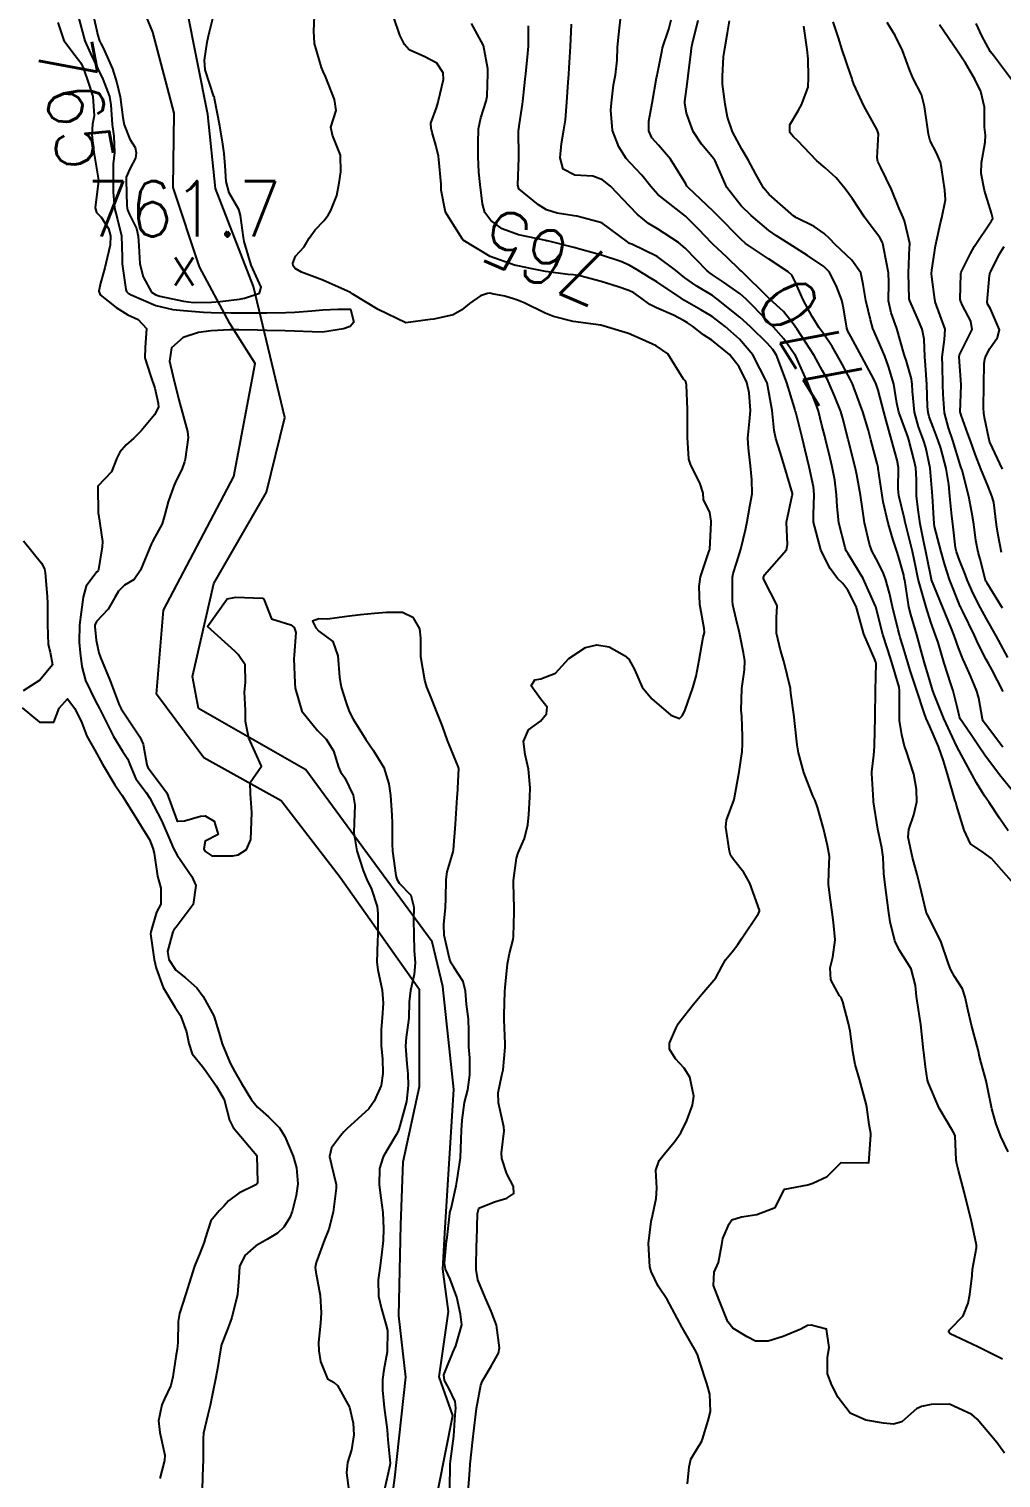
# Model space of a CAD drawing. Header units: metres. Extents: x 307586 to 320046, y 7427249 to 7434250.
# Drawn here: x 319058.8 to 319128.7, y 7429695.9 to 7429800.1 of the extents above; entities that cross this region are included whole.
import ezdxf
from ezdxf.enums import TextEntityAlignment as Align

# ---------------------------------------------------------------- set-up
doc = ezdxf.new("R2010")
doc.units = ezdxf.units.M
doc.header["$MEASUREMENT"] = 0
for name, color, linetype in [('Cotas', 45, 'Continuous'), ('Curvas de Nivel 1m', 11, 'Continuous'), ('Curvas de Nivel 5m', 15, 'Continuous'), ('Hidrografia', 140, 'Continuous'), ('Pontos Cotados', 45, 'Continuous')]:
    doc.layers.add(name, color=color, linetype=linetype)
doc.styles.add('Style-STANDARD', font='STANDARD.shx')

# ---------------------------------------------------------------- blocks, each defined once
blk = doc.blocks.new('ELVTXT_174')
at = {"layer": 'Pontos Cotados', "linetype": 'Continuous', "style": 'Style-STANDARD'}
for s, height, p in [('761.7', 4, (0, 4)), ('x', 3, (0, 0))]:
    blk.add_text(s, height=height, dxfattribs=at).set_placement(p, align=Align.MIDDLE_CENTER)

msp = doc.modelspace()

# ---------------------------------------------------------------- linework, layer by layer
at = {"layer": 'Curvas de Nivel 1m', "flags": 128}
for points, elevation in [([(319062.33, 7429801.08), (319062.83, 7429799.21), (319063.25, 7429798.3), (319063.78, 7429797.2), (319063.89, 7429796.95), (319064.14, 7429796.44), (319064.6, 7429795.19), (319064.7, 7429794.6), (319064.79, 7429793.18), (319064.93, 7429792.34), (319064.97, 7429791.18), (319064.88, 7429790.36), (319064.87, 7429789.18), (319064.88, 7429788.34), (319064.96, 7429787.18), (319065.19, 7429786.35), (319065.47, 7429785.18), (319065.51, 7429783.64), (319065.52, 7429783.17), (319065.79, 7429781.33), (319065.84, 7429781.17), (319065.95, 7429781.06), (319066.17, 7429780.94), (319067.94, 7429780.16), (319069.17, 7429779.89), (319069.93, 7429779.8), (319071.36, 7429779.68), (319071.93, 7429779.66), (319073.37, 7429779.64), (319073.93, 7429779.64), (319075.35, 7429779.64), (319075.93, 7429779.64), (319077.3, 7429779.66), (319077.93, 7429779.68), (319079.17, 7429779.78), (319079.94, 7429779.86), (319081.02, 7429779.91), (319081.94, 7429779.91), (319082.19, 7429778.98), (319081.92, 7429778.65), (319081.43, 7429778.5), (319079.92, 7429778.25), (319079.19, 7429778.28), (319077.92, 7429778.33), (319077.23, 7429778.35), (319075.92, 7429778.37), (319075.24, 7429778.39), (319073.92, 7429778.41), (319073.27, 7429778.43), (319071.92, 7429778.35), (319071.02, 7429778.22), (319069.91, 7429777.88), (319069.06, 7429777.13), (319068.92, 7429776.16), (319069.17, 7429775.13), (319069.6, 7429773.38), (319069.66, 7429773.12), (319069.85, 7429772.42), (319070.22, 7429771.12), (319070.27, 7429770.67), (319070.04, 7429769.12), (319070, 7429768.92), (319069.8, 7429768.38), (319069.38, 7429767.53), (319069.22, 7429767.13), (319068.84, 7429766.06), (319068.59, 7429765.13), (319068.4, 7429764.48), (319067.73, 7429763.25), (319067.7, 7429763.17), (319067.68, 7429763.14), (319067.64, 7429763.05), (319066.83, 7429761.15), (319066.39, 7429760.47), (319065.7, 7429760.06), (319065.25, 7429759.62), (319064.99, 7429759.18), (319064.51, 7429758.34), (319063.67, 7429757.45), (319063.56, 7429757.19), (319063.55, 7429757.08), (319063.65, 7429756.1), (319063.84, 7429755.19), (319063.96, 7429754.86), (319064.65, 7429753.18), (319065.31, 7429751.45), (319065.46, 7429751.17), (319065.59, 7429750.95), (319066.8, 7429749.15), (319067.03, 7429748.62), (319067.3, 7429747.14), (319067.36, 7429746.96), (319067.54, 7429746.73), (319068.74, 7429745.13), (319069.44, 7429743.17), (319069.46, 7429743.12), (319069.49, 7429743.08), (319070.01, 7429743.11), (319071.15, 7429743.45), (319071.5, 7429743.47), (319072.13, 7429743.08), (319072.43, 7429742.14), (319071.48, 7429741.66), (319071.4, 7429741.09), (319071.47, 7429740.94), (319071.96, 7429740.59), (319073.47, 7429740.6), (319073.85, 7429740.68), (319074.47, 7429741.06), (319074.78, 7429741.76), (319074.82, 7429743.06), (319074.84, 7429743.72), (319074.75, 7429745.06), (319074.72, 7429745.86), (319075.54, 7429747.05), (319074.63, 7429749.06), (319074.4, 7429750.25), (319074.39, 7429751.06), (319074.31, 7429752.36), (319074.4, 7429753.06), (319074.36, 7429754.34), (319073.87, 7429755.07), (319073.65, 7429755.3), (319071.66, 7429757.09), (319073.06, 7429759.08), (319073.57, 7429759.18), (319073.68, 7429759.19), (319075.62, 7429759.12), (319075.68, 7429759.08), (319075.7, 7429759.05), (319076.27, 7429757.65), (319077.66, 7429757.2), (319077.89, 7429757.02), (319078.02, 7429756.65), (319077.89, 7429755.02), (319077.87, 7429754.79), (319077.94, 7429753.02), (319077.96, 7429752.66), (319078.44, 7429751.01), (319079.57, 7429749.62), (319080.19, 7429748.99), (319080.71, 7429748.14), (319081.07, 7429746.98), (319081.21, 7429746.64), (319081.54, 7429746.2), (319082.13, 7429744.96), (319082.24, 7429744.23), (319082.21, 7429742.96), (319082.19, 7429742.25), (319082.39, 7429740.96), (319082.86, 7429739.55), (319083.1, 7429738.95), (319083.44, 7429738.21), (319083.85, 7429736.95), (319083.9, 7429736.46), (319083.9, 7429734.94), (319083.89, 7429734.45), (319083.84, 7429732.95), (319083.91, 7429732.4), (319084.21, 7429730.94), (319084.28, 7429730), (319084.21, 7429728.94), (319084.14, 7429728.12), (319084.15, 7429726.94), (319084.23, 7429726.01), (319084.27, 7429724.94), (319084.14, 7429724.07), (319083.63, 7429722.95), (319083.48, 7429722.72), (319083.25, 7429722.41), (319082.48, 7429721.72), (319081.68, 7429720.97), (319081.46, 7429720.74), (319081.23, 7429720.46), (319080.58, 7429719.61), (319080.44, 7429718.98), (319080.58, 7429718.36), (319080.9, 7429716.97), (319080.91, 7429716.7), (319080.7, 7429714.98), (319080.38, 7429713.75), (319080.08, 7429712.99), (319079.47, 7429711.35), (319079.4, 7429711), (319079.45, 7429710.65), (319079.75, 7429708.99), (319079.82, 7429707.74), (319079.78, 7429706.99), (319079.65, 7429705.59), (319079.67, 7429704.99), (319079.79, 7429704.23), (319080.28, 7429702.98), (319080.76, 7429702.72), (319081.01, 7429702.5), (319081.86, 7429700.96), (319082.13, 7429699.8), (319082.17, 7429698.96), (319082.02, 7429697.89), (319081.72, 7429696.96), (319081.66, 7429696.24), (319081.82, 7429694.96)], 764), ([(319063.42, 7429801.2), (319063.78, 7429799.58), (319063.9, 7429799.19), (319063.98, 7429799.01), (319064.16, 7429798.69), (319064.83, 7429797.18), (319065.13, 7429796.19), (319065.37, 7429795.18), (319065.58, 7429793.69), (319065.67, 7429793.17), (319066.08, 7429792.12), (319066.45, 7429791.53), (319066.53, 7429791.16), (319066.47, 7429790.77), (319066.06, 7429789.99), (319065.82, 7429789.4), (319065.8, 7429789.17), (319065.85, 7429787.35), (319065.87, 7429787.17), (319065.9, 7429787.05), (319066.02, 7429786.75), (319066.56, 7429785.71), (319066.68, 7429785.16), (319066.71, 7429784.45), (319066.8, 7429783.16), (319067.04, 7429782.23), (319067.63, 7429781.14), (319067.95, 7429780.93), (319068.23, 7429780.85), (319069.94, 7429780.47), (319070.66, 7429780.39), (319071.94, 7429780.42), (319072.57, 7429780.46), (319073.95, 7429780.63), (319074.32, 7429780.69), (319075.39, 7429781.06), (319075.52, 7429781.49), (319074.79, 7429783.06), (319074.29, 7429784.78), (319074.24, 7429785.07), (319074.02, 7429786.64), (319073.94, 7429786.99), (319073.9, 7429787.07), (319073.21, 7429788.26), (319073.01, 7429789.09), (319072.93, 7429790.22), (319072.85, 7429791.09), (319072.76, 7429791.77), (319072.54, 7429793.09), (319072.17, 7429795.05), (319072.16, 7429795.1), (319072.15, 7429795.13), (319072.12, 7429795.2), (319071.48, 7429797.11), (319071.44, 7429797.81), (319071.64, 7429799.11), (319071.73, 7429799.55), (319072.11, 7429801.1)], 763), ([(319090.39, 7429694.86), (319090.51, 7429696.43), (319090.54, 7429696.86), (319090.73, 7429698.62), (319090.75, 7429698.85), (319090.78, 7429699.04), (319090.99, 7429700.85), (319091.32, 7429702.53), (319091.44, 7429702.85), (319092.03, 7429703.84), (319092.57, 7429704.83), (319092.66, 7429705.22), (319092.43, 7429706.84), (319092.06, 7429707.85), (319091.63, 7429708.84), (319091.1, 7429710.11), (319090.97, 7429710.85), (319091.01, 7429712.73), (319091.02, 7429712.85), (319091.03, 7429712.96), (319091.06, 7429714.85), (319091.17, 7429715.27), (319092.29, 7429715.72), (319093.17, 7429715.99), (319093.69, 7429716.31), (319093.65, 7429716.83), (319093.19, 7429717.74), (319092.81, 7429718.83), (319092.8, 7429719.24), (319092.98, 7429720.83), (319092.96, 7429721.11), (319092.59, 7429722.84), (319092.55, 7429723.55), (319092.83, 7429724.83), (319092.91, 7429725.21), (319093.05, 7429726.83), (319093.06, 7429727.08), (319093, 7429728.83), (319093, 7429729.16), (319093.04, 7429730.83), (319093.05, 7429731.14), (319093.23, 7429732.83), (319093.25, 7429732.96), (319093.38, 7429733.58), (319093.64, 7429734.59), (319093.67, 7429734.83), (319093.71, 7429736.54), (319093.7, 7429736.83), (319093.65, 7429738.62), (319093.65, 7429738.83), (319093.87, 7429740.43), (319094, 7429740.82), (319094.46, 7429741.84), (319094.69, 7429742.82), (319094.76, 7429743.56), (319094.83, 7429744.82), (319094.86, 7429745.48), (319094.74, 7429746.82), (319094.49, 7429747.89), (319094.38, 7429748.82), (319094.74, 7429749.66), (319095.59, 7429750.29), (319096.03, 7429750.8), (319096.08, 7429751.28), (319095.6, 7429751.88), (319094.93, 7429752.82), (319095.19, 7429753.25), (319095.62, 7429753.33), (319096.69, 7429753.73), (319097.64, 7429754.78), (319098.84, 7429755.58), (319099.65, 7429755.78), (319100.53, 7429755.62), (319101.65, 7429755.01), (319101.96, 7429754.73), (319102.36, 7429754), (319102.91, 7429752.72), (319103.6, 7429751.89), (319104.98, 7429750.7), (319105.59, 7429750.48), (319105.81, 7429750.69), (319106.01, 7429751.1), (319106.55, 7429752.68), (319106.79, 7429753.51), (319107, 7429754.67), (319107.31, 7429756.31), (319107.4, 7429756.66), (319107.38, 7429756.95), (319107.07, 7429758.67), (319107.01, 7429759.97), (319107.1, 7429760.67), (319107.73, 7429762.52), (319107.77, 7429762.62), (319107.77, 7429762.66), (319107.88, 7429764.54), (319107.88, 7429764.66), (319107.77, 7429765.28), (319107.33, 7429766.22), (319107.29, 7429766.67), (319107.05, 7429767.42), (319106.4, 7429768.68), (319106.26, 7429769.13), (319106.16, 7429770.69), (319106.17, 7429771.02), (319106.18, 7429772.69), (319106.1, 7429774.47), (319106.06, 7429774.69), (319105.97, 7429774.77), (319105.88, 7429774.87), (319104.75, 7429776.7), (319103.91, 7429777.26), (319102.91, 7429777.72), (319101.92, 7429778.15), (319099.93, 7429778.76), (319097.94, 7429779.03), (319096.53, 7429779.39), (319095.94, 7429779.62), (319094.42, 7429780.35), (319093.95, 7429780.55), (319093.74, 7429780.63), (319093.03, 7429780.84), (319092.12, 7429781.02), (319091.95, 7429781.05), (319091.78, 7429781.04), (319091.28, 7429780.87), (319090.5, 7429780.32), (319089.94, 7429779.86), (319089.31, 7429779.51), (319087.93, 7429779.19), (319087.67, 7429779.16), (319085.92, 7429778.93), (319083.94, 7429779.88), (319082.1, 7429780.98), (319082.02, 7429781.05), (319081.95, 7429781.1), (319081.73, 7429781.21), (319079.96, 7429781.98), (319078.41, 7429782.57), (319077.97, 7429782.84), (319077.88, 7429782.93), (319077.82, 7429783.02), (319077.79, 7429783.21), (319077.98, 7429783.71), (319078.61, 7429784.4), (319078.97, 7429785.01), (319079.39, 7429785.62), (319080.02, 7429786.25), (319080.34, 7429786.67), (319080.52, 7429787), (319080.95, 7429788.08), (319081.12, 7429788.99), (319081.25, 7429789.79), (319081.23, 7429790.99), (319080.65, 7429792.43), (319080.53, 7429793), (319080.9, 7429794.2), (319080.8, 7429794.99), (319080.14, 7429796.64), (319079.98, 7429797), (319079.85, 7429797.29), (319079.35, 7429799.01), (319079.3, 7429799.89), (319079.36, 7429801.01)], 764), ([(319128.96, 7429697.65), (319128.42, 7429698.41), (319126.99, 7429700.09), (319126.61, 7429700.42), (319125, 7429701.16), (319123.69, 7429701.15), (319123, 7429700.99), (319122.64, 7429700.83), (319122.23, 7429700.48), (319121.58, 7429699.9), (319120.99, 7429699.73), (319120.27, 7429699.79), (319118.99, 7429700.02), (319117.88, 7429700.53), (319117, 7429701.64), (319116.54, 7429702.54), (319116.23, 7429703.35), (319116.25, 7429704.55), (319116.35, 7429705.25), (319116.17, 7429706.55), (319115.07, 7429706.85), (319114.81, 7429706.82), (319114.33, 7429706.57), (319113.06, 7429706.04), (319111.97, 7429705.69), (319111.05, 7429705.7), (319110.46, 7429706.02), (319109.44, 7429706.63), (319109.07, 7429707.09), (319108.46, 7429708.65), (319108.05, 7429709.7), (319108.08, 7429710.65), (319108.41, 7429711.36), (319108.63, 7429712.65), (319108.72, 7429713.07), (319109.16, 7429714.13), (319109.37, 7429714.42), (319110.05, 7429714.63), (319111.16, 7429714.8), (319112.47, 7429715.3), (319113.13, 7429716.59), (319113.15, 7429716.62), (319113.18, 7429716.63), (319114.82, 7429716.94), (319115.19, 7429717.05), (319116.22, 7429717.54), (319117.21, 7429718.54), (319119.21, 7429718.52), (319119.36, 7429720.52), (319119.35, 7429720.63), (319119.24, 7429721.28), (319119.06, 7429722.52), (319119.01, 7429722.77), (319118.53, 7429724.53), (319118.23, 7429725.59), (319118.06, 7429726.53), (319117.88, 7429727.98), (319117.76, 7429728.54), (319117.35, 7429730.1), (319117.22, 7429730.41), (319117.11, 7429730.54), (319116.49, 7429731.68), (319116.42, 7429732.55), (319116.62, 7429733.32), (319116.78, 7429734.55), (319116.67, 7429735.81), (319116.58, 7429736.55), (319116.42, 7429737.57), (319116.3, 7429738.56), (319116.34, 7429739.44), (319116.39, 7429740.56), (319116.25, 7429741.33), (319115.95, 7429742.56), (319115.52, 7429744.09), (319115.34, 7429744.57), (319115.19, 7429744.91), (319114.54, 7429746.58), (319114.15, 7429748), (319114.05, 7429748.59), (319113.86, 7429750.32), (319113.83, 7429750.59), (319113.61, 7429752.29), (319113.58, 7429752.59), (319113.57, 7429752.63), (319113.09, 7429754.6), (319112.86, 7429755.39), (319112.56, 7429756.6), (319112.57, 7429757.71), (319112.63, 7429758.6), (319111.71, 7429760.37), (319111.63, 7429760.53), (319111.63, 7429760.61), (319111.71, 7429760.8), (319113.29, 7429762.6), (319113.36, 7429762.98), (319113.28, 7429764.6), (319113.7, 7429766.51), (319113.72, 7429766.59), (319113.72, 7429766.66), (319113.15, 7429768.6), (319112.84, 7429769.62), (319112.52, 7429770.61), (319112.4, 7429771.18), (319112.25, 7429772.61), (319111.9, 7429774.6), (319111.9, 7429774.62), (319111.88, 7429774.66), (319110.88, 7429776.63), (319109.92, 7429777.75), (319108.89, 7429778.65), (319107.94, 7429779.37), (319107.14, 7429779.87), (319105.95, 7429780.54), (319105.71, 7429780.69), (319103.96, 7429781.86), (319103.44, 7429782.19), (319102.56, 7429782.73), (319101.98, 7429783.06), (319101.39, 7429783.34), (319099.99, 7429783.8), (319098.59, 7429784.18), (319098, 7429784.34), (319096.1, 7429784.81), (319096.02, 7429784.83), (319096, 7429784.83), (319095.98, 7429784.84), (319094.01, 7429785.24), (319092.84, 7429785.68), (319092.02, 7429786.29), (319091.6, 7429786.86), (319091.43, 7429787.47), (319091.27, 7429788.87), (319091.17, 7429789.76), (319091.12, 7429790.87), (319091.11, 7429791.84), (319091.15, 7429792.87), (319091.31, 7429793.67), (319091.7, 7429794.86), (319091.76, 7429795.23), (319091.82, 7429796.86), (319091.82, 7429797.19), (319091.5, 7429798.87), (319090.63, 7429800.44)], 766), ([(319128.83, 7429704.4), (319127.05, 7429705.28), (319125.43, 7429706.06), (319125.06, 7429706.23), (319124.97, 7429706.35), (319124.97, 7429706.44), (319125.01, 7429706.5), (319125.06, 7429706.55), (319125.99, 7429707.52), (319126.35, 7429708.43), (319126.47, 7429709.05), (319126.63, 7429710.42), (319126.67, 7429710.87), (319126.95, 7429712.42), (319126.95, 7429712.61), (319126.57, 7429714.43), (319126.29, 7429715.55), (319126.06, 7429716.44), (319125.67, 7429717.98), (319125.53, 7429718.45), (319125.49, 7429718.72), (319125.41, 7429720.45), (319125.37, 7429720.58), (319125.24, 7429720.8), (319124.26, 7429722.46), (319123.5, 7429724.25), (319123.44, 7429724.47), (319123.29, 7429725.42), (319123.17, 7429726.47), (319123.15, 7429726.63), (319122.95, 7429728.47), (319122.89, 7429728.92), (319122.65, 7429730.48), (319122.56, 7429731.28), (319122.26, 7429732.48), (319121.39, 7429733.83), (319121.08, 7429734.49), (319120.75, 7429735.84), (319120.64, 7429736.5), (319120.53, 7429737.41), (319120.38, 7429738.51), (319120.28, 7429739.32), (319120.23, 7429740.51), (319120.15, 7429741.18), (319119.87, 7429742.51), (319119.55, 7429744.49), (319119.55, 7429744.52), (319119.55, 7429744.55), (319119.53, 7429744.98), (319119.42, 7429746.52), (319119.43, 7429746.64), (319119.56, 7429747.84), (319119.62, 7429748.47), (319119.62, 7429748.52), (319119.61, 7429748.56), (319119.66, 7429750.52), (319119.66, 7429750.59), (319119.69, 7429752.52), (319119.74, 7429754.42), (319119.72, 7429754.52), (319119.7, 7429754.58), (319119.64, 7429754.71), (319118.86, 7429756.53), (319118.54, 7429757.67), (319118.3, 7429758.53), (319117.7, 7429759.71), (319117.33, 7429760.17), (319116.96, 7429760.55), (319116.42, 7429761.26), (319115.77, 7429762.57), (319115.73, 7429762.69), (319115.24, 7429764.58), (319115.23, 7429765.11), (319115.29, 7429766.57), (319115.23, 7429767.14), (319114.91, 7429768.58), (319114.63, 7429769.77), (319114.43, 7429770.58), (319113.95, 7429772.5), (319113.92, 7429772.59), (319113.86, 7429772.82), (319113.32, 7429774.6), (319112.94, 7429775.65), (319112.56, 7429776.61), (319112.31, 7429777.01), (319111.92, 7429777.44), (319110.7, 7429778.63), (319109.94, 7429779.33), (319108.29, 7429780.66), (319107.96, 7429780.89), (319106.85, 7429781.57), (319105.97, 7429782.16), (319105.3, 7429782.7), (319103.99, 7429783.7), (319102.17, 7429784.57), (319102, 7429784.64), (319101.86, 7429784.74), (319100.02, 7429786.11), (319098.21, 7429786.59), (319098.02, 7429786.62), (319097.89, 7429786.65), (319096.81, 7429786.8), (319096.03, 7429787.04), (319095.45, 7429787.4), (319094.05, 7429788.56), (319093.96, 7429788.83), (319094.04, 7429790.8), (319094.04, 7429790.83), (319094.03, 7429792.77), (319094.04, 7429792.83), (319094.05, 7429792.88), (319094.1, 7429793.24), (319094.31, 7429794.64), (319094.33, 7429794.83), (319094.51, 7429796.45), (319094.55, 7429796.83), (319094.7, 7429798.29), (319094.73, 7429798.82), (319094.74, 7429800.27)], 767), ([(319129.22, 7429719.31), (319128.71, 7429720.41), (319128.36, 7429721.29), (319128.05, 7429722.41), (319127.75, 7429723.94), (319127.65, 7429724.42), (319127.3, 7429725.7), (319127.14, 7429726.26), (319127.13, 7429726.42), (319127.08, 7429726.65), (319126.59, 7429728.43), (319126.35, 7429729.44), (319126.14, 7429730.44), (319125.95, 7429731.03), (319125.37, 7429731.91), (319125.08, 7429732.45), (319124.92, 7429732.91), (319124.38, 7429734.46), (319123.42, 7429736.35), (319123.36, 7429736.47), (319123.33, 7429736.56), (319122.89, 7429738.48), (319122.69, 7429739.25), (319122.34, 7429740.48), (319122.05, 7429741.93), (319122.08, 7429742.48), (319122.45, 7429743.54), (319122.66, 7429744.48), (319122.64, 7429745.37), (319122.44, 7429746.48), (319121.89, 7429748.17), (319121.77, 7429748.49), (319121.58, 7429749.29), (319121.42, 7429750.32), (319121.42, 7429750.49), (319121.42, 7429752.3), (319121.42, 7429752.49), (319121.39, 7429752.72), (319120.87, 7429754.5), (319120.57, 7429755.42), (319120.22, 7429756.51), (319119.71, 7429758.5), (319119.69, 7429758.56), (319118.8, 7429760.53), (319117.73, 7429762.32), (319117.64, 7429762.45), (319117.59, 7429762.54), (319117.52, 7429762.76), (319117.06, 7429764.55), (319116.93, 7429765.71), (319116.89, 7429766.55), (319116.76, 7429767.6), (319116.57, 7429768.56), (319116.44, 7429769.18), (319116.09, 7429770.57), (319116.04, 7429770.77), (319115.84, 7429771.56), (319115.58, 7429772.57), (319115.45, 7429772.99), (319114.82, 7429774.58), (319113.96, 7429776.53), (319113.93, 7429776.59), (319113.9, 7429776.63), (319113.09, 7429777.77), (319112.36, 7429778.61), (319112.15, 7429778.83), (319111.94, 7429779.05), (319110.37, 7429780.64), (319109.96, 7429781.01), (319108.77, 7429781.85), (319107.97, 7429782.38), (319107.8, 7429782.49), (319107.59, 7429782.67), (319106, 7429784.29), (319105.53, 7429784.69), (319104.01, 7429785.68), (319103.36, 7429786.06), (319102.55, 7429786.73), (319102.03, 7429787.3), (319100.64, 7429788.75), (319100.06, 7429789.2), (319099.37, 7429789.46), (319098.06, 7429789.55), (319097.24, 7429789.97), (319097.02, 7429790.8), (319097.11, 7429791.82), (319097.27, 7429792.79), (319097.39, 7429793.51), (319097.5, 7429794.79), (319097.58, 7429796.24), (319097.63, 7429796.79), (319097.66, 7429797.27), (319097.76, 7429798.79), (319097.82, 7429800.41)], 768), ([(319129.46, 7429738.78), (319128.03, 7429740.41), (319127.48, 7429740.82), (319126.52, 7429741.47), (319126.07, 7429742.44), (319125.52, 7429744.25), (319125.46, 7429744.45), (319125.43, 7429744.55), (319124.86, 7429746.46), (319124.58, 7429747.43), (319124.22, 7429748.46), (319123.59, 7429749.9), (319123.34, 7429750.47), (319123.2, 7429750.87), (319122.66, 7429752.48), (319122.19, 7429753.93), (319122.02, 7429754.49), (319121.66, 7429755.7), (319121.47, 7429756.3), (319121.41, 7429756.49), (319121.31, 7429756.85), (319120.91, 7429758.5), (319120.69, 7429759.49), (319120.41, 7429760.51), (319120.22, 7429761.01), (319119.73, 7429761.95), (319119.43, 7429762.52), (319119.25, 7429763.01), (319118.91, 7429764.53), (319118.76, 7429765.54), (319118.61, 7429766.53), (319118.35, 7429767.99), (319118.23, 7429768.54), (319117.83, 7429770.16), (319117.75, 7429770.46), (319117.73, 7429770.54), (319117.35, 7429772.05), (319117.19, 7429772.55), (319116.75, 7429773.68), (319116.37, 7429774.56), (319116.21, 7429774.89), (319115.89, 7429775.48), (319115.27, 7429776.58), (319114.03, 7429778.49), (319113.97, 7429778.59), (319113.93, 7429778.64), (319113.07, 7429779.73), (319112.1, 7429780.62), (319112.03, 7429780.69), (319111.95, 7429780.78), (319110.06, 7429782.64), (319109.97, 7429782.72), (319108.99, 7429783.65), (319108, 7429784.59), (319107.93, 7429784.66), (319106.98, 7429785.64), (319106.02, 7429786.59), (319105.91, 7429786.69), (319104.04, 7429788.16), (319103.53, 7429788.72), (319102.88, 7429789.55), (319102.07, 7429790.4), (319101.77, 7429790.74), (319101.24, 7429791.59), (319100.77, 7429792.75), (319100.65, 7429794.22), (319100.71, 7429794.75), (319100.86, 7429796.03), (319100.99, 7429796.75), (319101.11, 7429797.8), (319101.15, 7429798.75), (319101.24, 7429799.69), (319101.35, 7429800.75)], 769), ([(319129.53, 7429745.28), (319128.6, 7429746.41), (319127.56, 7429747.83), (319127.15, 7429748.43), (319126.51, 7429749.36), (319125.79, 7429750.45), (319125.73, 7429750.58), (319125.6, 7429751.11), (319125.27, 7429752.45), (319125.11, 7429752.96), (319124.62, 7429754.46), (319124.19, 7429755.94), (319124.01, 7429756.47), (319123.68, 7429757.4), (319123.33, 7429758.47), (319123.18, 7429758.99), (319122.77, 7429760.48), (319122.58, 7429761.34), (319122.34, 7429762.49), (319121.86, 7429764.4), (319121.84, 7429764.5), (319121.83, 7429764.56), (319121.77, 7429764.83), (319121.37, 7429766.5), (319121.31, 7429766.98), (319121.35, 7429768.5), (319121.26, 7429769.06), (319120.85, 7429770.51), (319120.46, 7429771.9), (319120.29, 7429772.52), (319119.88, 7429774.08), (319119.73, 7429774.52), (319119.59, 7429774.82), (319118.69, 7429776.53), (319117.92, 7429777.95), (319117.71, 7429778.32), (319117.63, 7429778.54), (319117.4, 7429780), (319117.26, 7429780.55), (319116.9, 7429781.49), (319116.38, 7429782.56), (319115.98, 7429782.97), (319114.8, 7429783.77), (319114, 7429784.28), (319113.49, 7429784.6), (319112.57, 7429785.17), (319112.01, 7429785.56), (319110.74, 7429786.63), (319110.03, 7429787.33), (319109.01, 7429788.65), (319108.15, 7429790.58), (319108.12, 7429790.66), (319108.07, 7429790.72), (319107.19, 7429791.78), (319106.59, 7429792.68), (319106.11, 7429794), (319105.98, 7429794.69), (319105.98, 7429794.83), (319106.14, 7429796.08), (319106.21, 7429796.69), (319106.43, 7429798.43), (319106.46, 7429798.69), (319106.53, 7429799.04), (319106.93, 7429800.68)], 771), ([(319128.85, 7429748.41), (319127.59, 7429750.07), (319127.44, 7429750.27), (319127.38, 7429750.42), (319127.11, 7429751.93), (319126.98, 7429752.43), (319126.52, 7429753.55), (319126.11, 7429754.44), (319125.96, 7429754.76), (319125.65, 7429755.55), (319125.34, 7429756.45), (319125.14, 7429756.99), (319124.54, 7429758.46), (319123.71, 7429760.44), (319123.71, 7429760.47), (319123.39, 7429762.13), (319123.32, 7429762.48), (319123.18, 7429763.04), (319122.91, 7429764.48), (319122.76, 7429765.47), (319122.65, 7429766.49), (319122.63, 7429767.66), (319122.59, 7429768.49), (319122.45, 7429769.13), (319122.09, 7429770.5), (319122.03, 7429770.69), (319121.84, 7429771.2), (319121.37, 7429772.5), (319121.22, 7429773.15), (319121, 7429774.51), (319120.63, 7429775.78), (319120.35, 7429776.52), (319119.92, 7429777.53), (319119.5, 7429778.52), (319119.32, 7429779.14), (319118.99, 7429780.53), (319118.8, 7429781.69), (319118.64, 7429782.53), (319117.99, 7429783.43), (319116.79, 7429784.56), (319116.4, 7429784.96), (319116.01, 7429785.34), (319115.29, 7429785.85), (319114.02, 7429786.47), (319113.94, 7429786.51), (319113.82, 7429786.59), (319112.05, 7429788.14), (319111.64, 7429788.62), (319111.08, 7429789.62), (319110.54, 7429790.64), (319110.08, 7429791.41), (319109.41, 7429792.65), (319109.04, 7429793.72), (319108.89, 7429794.65), (319108.7, 7429796.09), (319108.68, 7429796.65), (319108.76, 7429798.06), (319108.85, 7429798.65), (319109.06, 7429799.77), (319109.18, 7429800.65)], 772), ([(319128.87, 7429752.41), (319128.06, 7429754), (319127.82, 7429754.42), (319127.65, 7429754.72), (319127.08, 7429755.85), (319126.8, 7429756.43), (319125.96, 7429758.17), (319125.82, 7429758.45), (319125.78, 7429758.53), (319125.7, 7429758.71), (319125.02, 7429760.46), (319124.68, 7429761.51), (319124.41, 7429762.46), (319123.94, 7429764.28), (319123.92, 7429764.47), (319123.78, 7429766.47), (319123.63, 7429768.47), (319123.3, 7429769.95), (319123.14, 7429770.48), (319122.79, 7429771.44), (319122.5, 7429772.49), (319122.35, 7429774.02), (319122.33, 7429774.49), (319122.28, 7429774.89), (319121.9, 7429776.24), (319121.81, 7429776.5), (319121.76, 7429776.64), (319121.22, 7429778.51), (319120.82, 7429779.64), (319120.62, 7429780.51), (319120.66, 7429781.82), (319120.63, 7429782.51), (319120.28, 7429784.24), (319120.24, 7429784.52), (319120.2, 7429784.71), (319120.01, 7429785.06), (319119.37, 7429785.88), (319118.91, 7429786.53), (319118.04, 7429787.83), (319117.52, 7429788.55), (319116.86, 7429789.36), (319116.07, 7429790.08), (319115.47, 7429790.58), (319114.09, 7429792.03), (319113.8, 7429792.31), (319113.54, 7429792.6), (319113.54, 7429793.16), (319114.12, 7429794.17), (319114.27, 7429794.44), (319114.36, 7429794.59), (319114.84, 7429795.88), (319114.87, 7429796.58), (319114.84, 7429797.9), (319114.77, 7429798.58), (319114.53, 7429800.25)], 773), ([(319129.2, 7429754.85), (319128.37, 7429756.41), (319127.68, 7429757.63), (319127.24, 7429758.43), (319126.72, 7429759.45), (319126.29, 7429760.44), (319126.13, 7429760.86), (319125.73, 7429761.86), (319125.52, 7429762.45), (319125.45, 7429762.74), (319125.25, 7429764.46), (319125.19, 7429765.03), (319125.04, 7429766.46), (319124.97, 7429767.29), (319124.77, 7429768.46), (319124.38, 7429769.91), (319124.19, 7429770.47), (319123.84, 7429771.42), (319123.55, 7429772.17), (319123.47, 7429772.48), (319123.42, 7429772.91), (319123.38, 7429774.48), (319123.29, 7429775.87), (319123.24, 7429776.48), (319123.19, 7429777.75), (319123.05, 7429778.48), (319122.72, 7429779.27), (319122.16, 7429780.5), (319122.12, 7429780.66), (319122.06, 7429782.5), (319122.14, 7429784.36), (319122.15, 7429784.5), (319122.15, 7429784.64), (319122.01, 7429785.25), (319121.77, 7429786.25), (319121.67, 7429786.5), (319121.39, 7429787.15), (319120.84, 7429788.51), (319120.07, 7429790.09), (319119.87, 7429790.52), (319119.82, 7429790.78), (319119.9, 7429792.52), (319119.81, 7429792.81), (319118.85, 7429794.53), (319118.14, 7429796.09), (319118.02, 7429796.42), (319117.98, 7429796.54), (319117.89, 7429796.8), (319117.29, 7429798.55), (319117.03, 7429799.41), (319116.64, 7429800.56)], 774), ([(319128.75, 7429762.41), (319128.51, 7429763.65), (319128.4, 7429764.41), (319128.19, 7429766.01), (319128.09, 7429766.42), (319127.79, 7429767.15), (319127.27, 7429768.43), (319126.86, 7429769.47), (319126.51, 7429770.44), (319126.34, 7429770.95), (319125.85, 7429772.28), (319125.8, 7429772.45), (319125.79, 7429772.51), (319125.84, 7429774.45), (319125.84, 7429774.49), (319125.7, 7429776.45), (319125.73, 7429776.63), (319125.91, 7429776.96), (319126.64, 7429778.44), (319126.55, 7429779.05), (319125.95, 7429780.17), (319125.83, 7429780.45), (319125.79, 7429780.61), (319125.83, 7429782.45), (319125.86, 7429782.57), (319125.98, 7429782.8), (319126.52, 7429783.91), (319126.81, 7429784.44), (319128.02, 7429786.26), (319128.09, 7429786.35), (319128.12, 7429786.42), (319128.03, 7429786.8), (319127.53, 7429788.43), (319127.29, 7429789.66), (319127.31, 7429790.43), (319127.58, 7429791.92), (319127.59, 7429792.43), (319127.54, 7429792.99), (319127.53, 7429794.43), (319127.26, 7429795.56), (319126.84, 7429796.44), (319126.16, 7429797.59), (319125.58, 7429798.46), (319124.3, 7429800.36)], 776), ([(319129.48, 7429796.41), (319128.17, 7429798.14), (319127.97, 7429798.42), (319127.33, 7429799.57), (319126.94, 7429800.44)], 777), ([(319128.82, 7429768.41), (319127.91, 7429770.34), (319127.88, 7429770.42), (319127.83, 7429770.62), (319127.54, 7429772.12), (319127.49, 7429772.43), (319127.46, 7429772.82), (319127.49, 7429774.43), (319127.5, 7429776.02), (319127.57, 7429776.43), (319127.91, 7429777.07), (319128.47, 7429777.87), (319128.6, 7429778.41), (319127.95, 7429779.92), (319127.76, 7429780.23), (319127.72, 7429780.42), (319127.89, 7429782.33), (319127.9, 7429782.42), (319127.92, 7429782.48), (319127.98, 7429782.61), (319128.58, 7429783.83), (319128.95, 7429784.41)], 777), ([(319058.43, 7429763.25), (319059.72, 7429761.65), (319059.94, 7429761.24), (319059.99, 7429760.95), (319060.13, 7429759.24), (319060.14, 7429758.77), (319060.14, 7429757.24), (319060.21, 7429755.79), (319060.34, 7429755.23), (319060.52, 7429754.33), (319059.61, 7429753.24), (319058.41, 7429752.45)], 766), ([(319089.08, 7429695.03), (319089.11, 7429696.88), (319089.13, 7429697.06), (319089.36, 7429698.87), (319089.47, 7429700.39), (319089.51, 7429700.87), (319089.47, 7429701.35), (319089.01, 7429702.32), (319088.69, 7429702.88), (319088.64, 7429703.27), (319089.03, 7429704.24), (319089.22, 7429704.69), (319089.3, 7429704.88), (319089.52, 7429705.35), (319089.94, 7429706.87), (319089.85, 7429707.65), (319089.58, 7429708.87), (319089.1, 7429710.16), (319088.76, 7429710.88), (319088.7, 7429711.3), (319088.85, 7429712.88), (319088.88, 7429713.14), (319089.08, 7429714.88), (319089.09, 7429714.95), (319089.17, 7429715.23), (319089.53, 7429716.87), (319089.61, 7429717.3), (319089.84, 7429718.87), (319089.9, 7429720.19), (319089.93, 7429720.87), (319089.97, 7429721.6), (319090.14, 7429722.87), (319090.37, 7429723.76), (319090.51, 7429724.86), (319090.51, 7429726.07), (319090.44, 7429726.86), (319090.45, 7429728), (319090.42, 7429728.86), (319090.27, 7429729.93), (319090.22, 7429730.87), (319090.05, 7429731.56), (319089.37, 7429732.59), (319089.17, 7429732.88), (319089.05, 7429733.21), (319088.68, 7429734.89), (319088.64, 7429735.66), (319088.76, 7429736.89), (319088.79, 7429737.53), (319088.81, 7429738.89), (319088.89, 7429739.44), (319089.31, 7429740.88), (319089.34, 7429741.02), (319089.49, 7429742.88), (319089.61, 7429744.79), (319089.62, 7429744.88), (319089.63, 7429744.98), (319089.72, 7429746.88), (319089.68, 7429747.02), (319089.55, 7429747.3), (319088.91, 7429748.89), (319088.56, 7429749.91), (319088.18, 7429750.89), (319087.61, 7429752.26), (319087.43, 7429752.72), (319087.38, 7429752.9), (319087.29, 7429753.23), (319086.99, 7429754.91), (319087, 7429756.25), (319086.93, 7429756.91), (319086.46, 7429757.71), (319085.67, 7429758.09), (319084.52, 7429758.1), (319083.67, 7429758.03), (319082.65, 7429757.93), (319081.67, 7429757.8), (319080.29, 7429757.61), (319079.67, 7429757.63), (319079.21, 7429757.46), (319079.45, 7429757), (319079.66, 7429756.76), (319080.67, 7429756), (319081.03, 7429754.98), (319081.15, 7429753.44), (319081.21, 7429752.98), (319081.29, 7429752.66), (319081.6, 7429751.68), (319081.84, 7429750.97), (319082.12, 7429750.43), (319083.04, 7429748.96), (319083.56, 7429748.19), (319084.34, 7429746.94), (319084.7, 7429745.77), (319084.81, 7429744.94), (319084.91, 7429743.53), (319084.93, 7429742.94), (319084.94, 7429741.47), (319084.97, 7429740.94), (319085.19, 7429739.19), (319085.26, 7429738.93), (319085.44, 7429738.63), (319086.27, 7429737.76), (319086.49, 7429736.91), (319086.47, 7429735.97), (319086.49, 7429734.91), (319086.52, 7429733.78), (319086.58, 7429732.91), (319086.52, 7429732.07), (319086.25, 7429730.92), (319086.16, 7429730.09), (319086.14, 7429728.92), (319085.94, 7429727.55), (319085.9, 7429726.92), (319086, 7429725.63), (319086.06, 7429724.92), (319086.09, 7429724.09), (319085.97, 7429722.92), (319085.48, 7429721.17), (319085.42, 7429720.93), (319085.37, 7429720.79), (319085.23, 7429720.53), (319084.63, 7429719.52), (319084.29, 7429718.94), (319084.03, 7429718.11), (319084, 7429716.94), (319084.11, 7429716), (319084.26, 7429714.94), (319084.32, 7429713.77), (319084.28, 7429712.94), (319084.18, 7429711.88), (319084.05, 7429710.94), (319083.94, 7429710.1), (319083.96, 7429708.94), (319084.16, 7429708.02), (319084.49, 7429706.93), (319084.59, 7429706.46), (319084.57, 7429704.93), (319084.33, 7429703.63), (319084.23, 7429702.93), (319084.24, 7429702.17), (319084.36, 7429700.93), (319084.58, 7429699.31), (319084.61, 7429698.93), (319084.63, 7429698.6), (319084.78, 7429696.92), (319084.77, 7429696.75), (319084.37, 7429694.93)], 763), ([(319058.32, 7429751.25), (319059.58, 7429750.22), (319060.6, 7429750.21), (319060.98, 7429751.22), (319061.6, 7429751.88), (319062.12, 7429751.2), (319062.61, 7429750.16), (319062.98, 7429749.2), (319063.55, 7429748.2), (319064.1, 7429747.18), (319065, 7429745.71), (319065.36, 7429745.17), (319065.52, 7429744.94), (319066.62, 7429743.15), (319066.95, 7429742.61), (319067.48, 7429741.76), (319067.73, 7429741.14), (319067.82, 7429740.78), (319068.07, 7429739.13), (319068.29, 7429738.28), (319068.29, 7429737.13), (319068, 7429736.55), (319067.57, 7429735.14), (319067.56, 7429734.98), (319067.81, 7429733.14), (319067.97, 7429732.53), (319068.48, 7429731.13), (319069.33, 7429729.68), (319069.71, 7429729.11), (319070.15, 7429727.95), (319070.31, 7429727.1), (319070.56, 7429726.36), (319071.29, 7429725.44), (319071.56, 7429725.09), (319072.28, 7429724.06), (319072.86, 7429723.07), (319073.24, 7429721.58), (319073.5, 7429721.07), (319075.2, 7429719.05), (319075.25, 7429717.11), (319075.24, 7429717.05), (319075.18, 7429716.96), (319073.91, 7429716.33), (319073.17, 7429715.79), (319072.83, 7429715.41), (319072.5, 7429715.08), (319071.89, 7429714.34), (319071.48, 7429713.09), (319071.41, 7429712.81), (319071.12, 7429712.08), (319070.72, 7429711.1), (319070.34, 7429709.86), (319070.1, 7429709.1), (319069.65, 7429707.69), (319069.55, 7429707.11), (319069.52, 7429705.59), (319069.47, 7429705.11), (319069.41, 7429704.74), (319069.17, 7429703.12), (319069.01, 7429702.5), (319068.57, 7429701.56), (319068.37, 7429701.13), (319068.13, 7429699.97), (319068.24, 7429699.13), (319068.58, 7429697.49), (319068.57, 7429697.12), (319068.24, 7429695.82)], 766)]:
    msp.add_lwpolyline(points, dxfattribs=dict(at, elevation=elevation))
at = {"layer": 'Curvas de Nivel 5m', "flags": 128}
for points, elevation in [([(319106.16, 7429695.44), (319106.29, 7429696.67), (319106.41, 7429697.2), (319106.96, 7429698.12), (319107.18, 7429698.45), (319107.26, 7429698.66), (319107.66, 7429699.98), (319107.83, 7429700.65), (319107.77, 7429701.88), (319107.56, 7429702.65), (319107.04, 7429704.27), (319106.92, 7429704.66), (319106.79, 7429704.92), (319105.78, 7429706.67), (319105.08, 7429708.03), (319104.71, 7429708.69), (319104.07, 7429709.66), (319103.55, 7429710.7), (319103.46, 7429711.05), (319103.36, 7429712.71), (319103.55, 7429714.31), (319103.65, 7429714.71), (319103.93, 7429715.95), (319103.96, 7429716.7), (319103.9, 7429718), (319104.13, 7429718.7), (319104.62, 7429719.29), (319105.23, 7429720.03), (319105.7, 7429720.68), (319106.12, 7429721.56), (319106.54, 7429722.67), (319106.62, 7429723.31), (319106.33, 7429724.67), (319105.93, 7429725.32), (319105.3, 7429726.01), (319104.87, 7429726.69), (319104.87, 7429727.13), (319105.33, 7429728.17), (319105.5, 7429728.52), (319105.62, 7429728.69), (319106.6, 7429729.93), (319107.21, 7429730.66), (319107.35, 7429730.81), (319108.2, 7429731.82), (319108.65, 7429732.65), (319108.91, 7429733.12), (319109.39, 7429733.69), (319109.8, 7429734.23), (319110.05, 7429734.63), (319111.27, 7429736.46), (319111.34, 7429736.61), (319111.35, 7429736.68), (319110.66, 7429738.62), (319110.23, 7429739.39), (319109.47, 7429740.33), (319109.26, 7429740.64), (319109.19, 7429740.93), (319108.94, 7429742.65), (319108.98, 7429743.16), (319109.52, 7429744.64), (319109.89, 7429746.63), (319110.1, 7429748.09), (319110.13, 7429748.63), (319110.13, 7429749.18), (319110.07, 7429750.63), (319110.04, 7429751.08), (319110.07, 7429752.63), (319110.28, 7429753.98), (319110.3, 7429754.63), (319110.21, 7429755.19), (319109.92, 7429756.64), (319109.68, 7429757.61), (319109.43, 7429758.64), (319109.4, 7429758.94), (319109.41, 7429760.64), (319109.45, 7429760.91), (319109.72, 7429761.71), (319110.01, 7429762.64), (319110.35, 7429764.03), (319110.47, 7429764.63), (319110.66, 7429765.75), (319110.81, 7429766.63), (319110.8, 7429767.63), (319110.7, 7429768.63), (319110.56, 7429769.9), (319110.52, 7429770.63), (319110.64, 7429771.83), (319110.7, 7429772.63), (319110.61, 7429773.89), (319110.43, 7429774.63), (319109.89, 7429775.77), (319109.2, 7429776.65), (319107.92, 7429777.67), (319107.32, 7429778.06), (319106.53, 7429778.68), (319106.17, 7429778.93), (319105.94, 7429779.06), (319105.17, 7429779.47), (319103.95, 7429780.01), (319103.47, 7429780.24), (319102.81, 7429780.73), (319102.31, 7429781.09), (319101.96, 7429781.26), (319101.19, 7429781.52), (319099.96, 7429781.9), (319098.44, 7429782.31), (319097.97, 7429782.37), (319097.58, 7429782.4), (319095.97, 7429782.62), (319094.88, 7429782.82), (319093.98, 7429783.02), (319093.74, 7429783.07), (319091.99, 7429783.69), (319090.05, 7429784.88), (319090, 7429784.93), (319088.77, 7429786.89), (319088.47, 7429788.47), (319088.45, 7429788.9), (319088.3, 7429790.67), (319088.27, 7429790.9), (319088.08, 7429791.71), (319087.81, 7429792.62), (319087.73, 7429792.91), (319087.71, 7429793.29), (319088.12, 7429794.38), (319088.24, 7429794.78), (319088.26, 7429794.9), (319088.63, 7429796.41), (319088.6, 7429796.9), (319088.15, 7429797.59), (319087.28, 7429798.04), (319086.16, 7429798.55), (319085.82, 7429798.93), (319085.49, 7429799.62), (319085.04, 7429800.94)], 765), ([(319060.89, 7429800.53), (319061.32, 7429799.23), (319062.15, 7429798.15), (319062.55, 7429797.62), (319062.73, 7429797.21), (319063.09, 7429796.16), (319063.42, 7429795.2), (319063.5, 7429793.81), (319063.39, 7429793.2), (319063.35, 7429792.47), (319063.49, 7429791.2), (319063.77, 7429789.48), (319063.81, 7429789.19), (319063.8, 7429788.95), (319063.59, 7429787.2), (319063.68, 7429786.86), (319064.02, 7429786.52), (319064.54, 7429785.71), (319064.68, 7429785.18), (319064.66, 7429784.52), (319064.35, 7429783.19), (319064.28, 7429782.88), (319063.96, 7429781.78), (319063.85, 7429781.19), (319063.95, 7429780.94), (319065.08, 7429780.03), (319065.93, 7429779.5), (319066.67, 7429779.16), (319067.28, 7429778.51), (319067.17, 7429777.15), (319067.15, 7429776.41), (319067.56, 7429775.14), (319067.87, 7429774.23), (319068.12, 7429773.14), (319068.13, 7429772.86), (319067.84, 7429772.3), (319066.89, 7429771.15), (319066.37, 7429770.62), (319065.82, 7429770.14), (319065.35, 7429769.63), (319065.14, 7429769.18), (319064.75, 7429768.22), (319063.78, 7429767.19), (319063.8, 7429765.19), (319063.81, 7429765.15), (319064.11, 7429763.19), (319064.09, 7429762.82), (319063.83, 7429761.19), (319063.8, 7429761.1), (319063.71, 7429761.01), (319062.92, 7429759.98), (319062.71, 7429759.2), (319062.58, 7429758.11), (319062.45, 7429757.21), (319062.42, 7429755.97), (319062.49, 7429755.2), (319062.61, 7429754.22), (319062.88, 7429753.2), (319063.6, 7429751.71), (319063.89, 7429751.19), (319064.2, 7429750.57), (319064.89, 7429749.18), (319065.55, 7429748.12), (319065.93, 7429747.55), (319066.08, 7429747.16), (319066.51, 7429746.13), (319067.24, 7429745.14), (319067.52, 7429744.75), (319068.36, 7429743.13), (319069.03, 7429741.57), (319069.21, 7429741.12), (319069.47, 7429740.65), (319070.54, 7429739.1), (319070.81, 7429738.47), (319070.63, 7429737.1), (319069.41, 7429735.46), (319069.24, 7429735.28), (319069.16, 7429735.12), (319068.79, 7429733.72), (319068.87, 7429733.13), (319069.37, 7429732.38), (319070.08, 7429731.83), (319070.89, 7429731.1), (319071.34, 7429730.49), (319072.1, 7429729.08), (319072.47, 7429727.92), (319072.7, 7429727.08), (319073.29, 7429725.69), (319073.62, 7429725.07), (319074.07, 7429724.27), (319074.81, 7429723.05), (319075.25, 7429722.52), (319076.04, 7429721.83), (319076.84, 7429721.03), (319077.22, 7429720.42), (319077.81, 7429719.01), (319078.05, 7429718.15), (319078.15, 7429717.01), (319078.03, 7429716.16), (319077.74, 7429715.01), (319077.58, 7429714.59), (319077.15, 7429713.89), (319076.7, 7429713.47), (319075.96, 7429713.04), (319075.13, 7429712.56), (319074.33, 7429711.85), (319073.96, 7429711.06), (319073.9, 7429710.27), (319073.82, 7429709.06), (319073.4, 7429707.4), (319073.28, 7429707.07), (319073.06, 7429706.49), (319072.67, 7429705.45), (319072.58, 7429705.07), (319072.37, 7429703.73), (319072.26, 7429703.08), (319072.04, 7429702.04), (319071.84, 7429701.08), (319071.68, 7429700.39), (319071.38, 7429699.09), (319071.34, 7429698.7), (319071.34, 7429697.09), (319071.33, 7429696.69), (319071.28, 7429695.09)], 765), ([(319129.22, 7429742.4), (319128.61, 7429743.3), (319127.87, 7429744.42), (319127.53, 7429744.92), (319126.95, 7429745.84), (319126.64, 7429746.43), (319125.57, 7429748.42), (319125.56, 7429748.45), (319125.55, 7429748.47), (319124.61, 7429750.46), (319123.93, 7429752.15), (319123.82, 7429752.47), (319123.62, 7429753.11), (319123.22, 7429754.47), (319123.05, 7429755.07), (319122.67, 7429756.48), (319122.23, 7429757.94), (319122.09, 7429758.49), (319121.79, 7429760.41), (319121.77, 7429760.49), (319121.76, 7429760.54), (319121.72, 7429760.78), (319121.35, 7429762.12), (319121.22, 7429762.51), (319120.95, 7429763.3), (319120.59, 7429764.51), (319120.25, 7429766.04), (319120.18, 7429766.52), (319119.89, 7429768.44), (319119.88, 7429768.52), (319119.82, 7429768.81), (319119.36, 7429770.52), (319119.19, 7429771.17), (319118.78, 7429772.53), (319118.13, 7429774.28), (319118.03, 7429774.54), (319117.89, 7429774.82), (319117.29, 7429775.94), (319116.96, 7429776.55), (319116.57, 7429777.21), (319115.93, 7429778.17), (319115.65, 7429778.57), (319115.14, 7429779.38), (319114.5, 7429780.58), (319113.96, 7429781.77), (319113.7, 7429782.32), (319113.42, 7429782.6), (319111.99, 7429783.52), (319110.34, 7429784.64), (319110.01, 7429784.93), (319108.3, 7429786.66), (319108.03, 7429786.93), (319106.19, 7429788.69), (319106.13, 7429788.76), (319106.06, 7429788.93), (319104.94, 7429790.7), (319104.08, 7429791.7), (319103.6, 7429792.23), (319103.38, 7429792.72), (319103.39, 7429793.43), (319103.62, 7429794.72), (319103.95, 7429796.53), (319103.99, 7429796.71), (319104.01, 7429796.85), (319104.16, 7429797.56), (319104.34, 7429798.54), (319104.38, 7429798.71), (319104.84, 7429800.05), (319104.99, 7429800.7)], 770), ([(319128.82, 7429758.41), (319127.71, 7429760.2), (319127.63, 7429760.34), (319127.6, 7429760.42), (319127.22, 7429761.92), (319127.07, 7429762.43), (319126.91, 7429763.27), (319126.75, 7429764.44), (319126.62, 7429765.29), (319126.39, 7429766.44), (319125.92, 7429768.34), (319125.88, 7429768.45), (319125.86, 7429768.5), (319125.81, 7429768.64), (319125.24, 7429770.46), (319124.93, 7429771.37), (319124.66, 7429772.46), (319124.55, 7429773.79), (319124.54, 7429774.46), (319124.5, 7429775.86), (319124.49, 7429776.46), (319124.66, 7429777.73), (319124.69, 7429778.46), (319123.99, 7429780.43), (319123.98, 7429780.47), (319123.95, 7429780.59), (319123.73, 7429782.23), (319123.71, 7429782.47), (319123.73, 7429782.72), (319124, 7429784.47), (319124.36, 7429786.12), (319124.47, 7429786.47), (319124.72, 7429787.78), (319124.67, 7429788.46), (319124.44, 7429790.09), (319124.37, 7429790.47), (319124.08, 7429791.16), (319123.63, 7429792.02), (319123.5, 7429792.48), (319123.41, 7429793.17), (319123.22, 7429794.48), (319122.99, 7429795.34), (319122.41, 7429796.5), (319122.15, 7429797.07), (319121.62, 7429798.51), (319121.11, 7429799.58), (319120.53, 7429800.52)], 775)]:
    msp.add_lwpolyline(points, dxfattribs=dict(at, elevation=elevation))
at = {"layer": 'Hidrografia'}
for points in [[(319083.98, 7429687.2), (319085.12, 7429695.87), (319085.91, 7429703.1), (319085.42, 7429707.51), (319085.56, 7429714.05), (319085.73, 7429718.59), (319086.91, 7429724.01), (319086.91, 7429730.97), (319081.19, 7429739.05), (319076.96, 7429744.54), (319071.39, 7429747.64), (319067.99, 7429752.21), (319068.49, 7429758.27), (319073.56, 7429767.88), (319075.08, 7429775.99), (319073.27, 7429778.88), (319071.09, 7429782.94), (319069.18, 7429788.66), (319069.27, 7429793.99), (319067.72, 7429799.83), (319066.36, 7429803.16)], [(319088.27, 7429695.15), (319089.29, 7429700.35), (319088.31, 7429703.12), (319088.99, 7429707.84), (319088.57, 7429710.88), (319088.74, 7429713.86), (319089.38, 7429723.8), (319088.57, 7429731.19), (319087.8, 7429734.42), (319081.96, 7429742.36), (319078.72, 7429746.78), (319071, 7429751.18), (319070.57, 7429753.49), (319072.1, 7429760.17), (319075.9, 7429766.75), (319077.22, 7429772.11), (319074.96, 7429781.54), (319072.23, 7429788.58), (319071.68, 7429793.9), (319070.14, 7429801.63)]]:
    msp.add_lwpolyline(points, dxfattribs=at)

# ---------------------------------------------------------------- block references
at = {"layer": 'Pontos Cotados', "linetype": 'Continuous'}
msp.add_blockref('ELVTXT_174', (319069.97, 7429783.12, 761.72), dxfattribs=at)

# ---------------------------------------------------------------- texts
at = {"layer": 'Cotas', "style": 'Style-STANDARD'}
for s, rotation, p in [('765', 280.9296, (319062.17, 7429794.61, 765)), ('765', 156.5022, (319095.93, 7429783.66, 765)), ('770', 122.0414, (319115.1, 7429777.6, 770))]:
    msp.add_text(s, height=4, rotation=rotation, dxfattribs=at).set_placement(p, align=Align.MIDDLE_CENTER)

doc.saveas('drawing.dxf')
